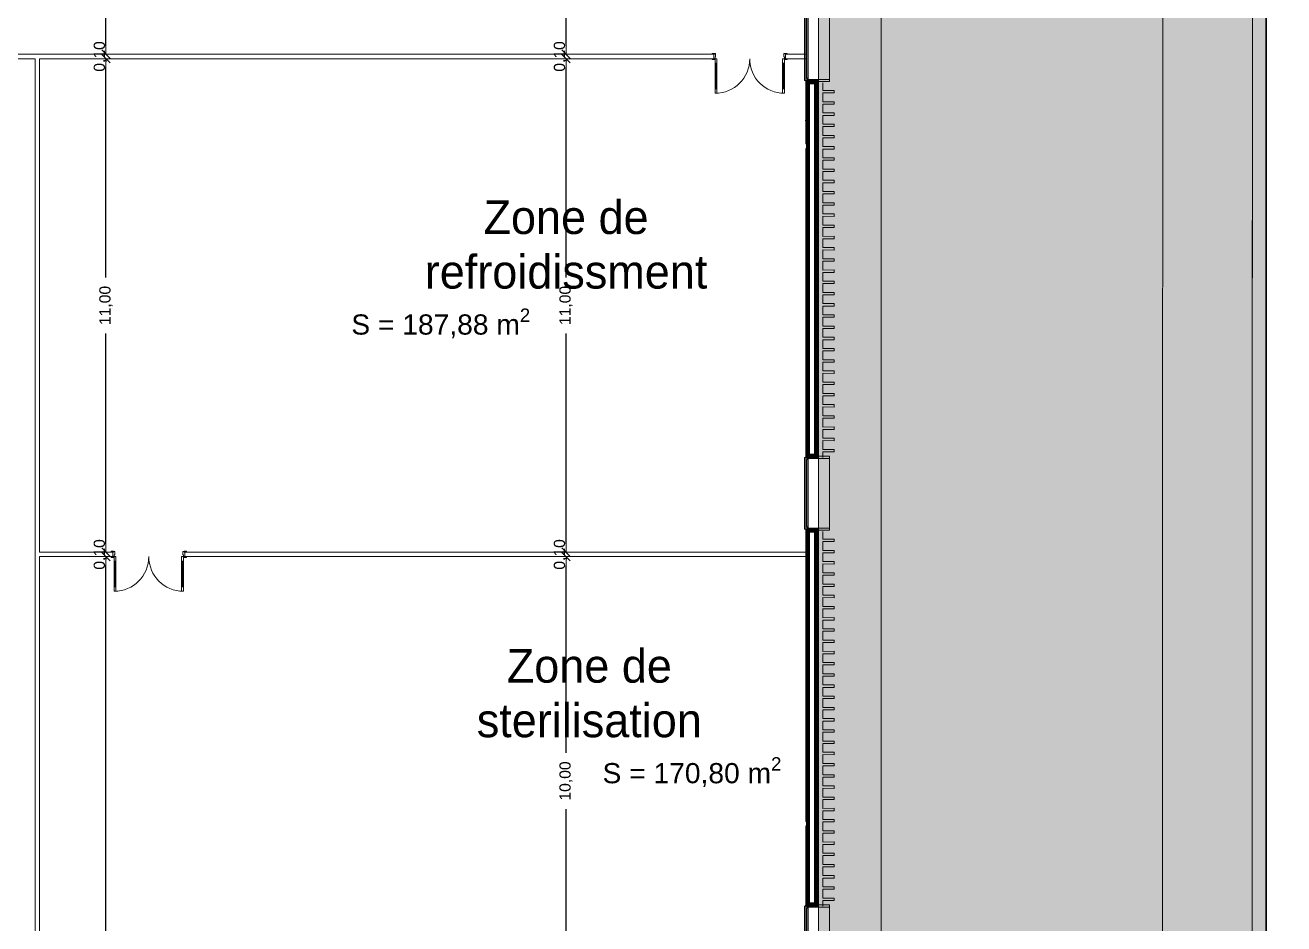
# Model space of a CAD drawing. Header units: millimetres. Extents: x 141848 to 1648660, y -821378 to -151356.
# Drawn here: x 226544 to 254600, y -204890 to -184858 of the extents above; entities that cross this region are included whole.
import ezdxf

# ---------------------------------------------------------------- set-up
doc = ezdxf.new("R2010")
doc.units = ezdxf.units.MM
doc.header["$MEASUREMENT"] = 0
doc.linetypes.add('Traits', pattern=[282.222223, 141.111112, -141.111112])
doc.linetypes.add('Wipeout_Contour', pattern=[1000, 0, -1000])
for name, color, linetype in [('Cotations - 1_100', 7, 'Continuous'), ('Divers - Dessin général', 7, 'Continuous'), ('Fenêtres ARCHICAD', 7, 'Continuous'), ('Hachure', 7, 'Continuous'), ('Intérieur - Agencement', 7, 'Continuous'), ('Nouveau_0', 7, 'Continuous'), ('Portes ARCHICAD', 7, 'Continuous'), ('Sols_ Dalles', 7, 'Continuous'), ('Structure - Murs extérieurs', 7, 'Continuous'), ('TopoAlt', 7, 'Continuous')]:
    doc.layers.add(name, color=color, linetype=linetype)
doc.styles.add('STYLE_GENERE_1', font='')
doc.styles.add('STYLE_GENERE_2', font='')
doc.styles.get('STYLE_GENERE_1').set_extended_font_data('Agency FB')
doc.styles.get('STYLE_GENERE_2').set_extended_font_data('Arial')
doc.dimstyles.new('STYLE_GENERE__1', dxfattribs={"dimtxt": 250, "dimasz": 190, "dimexe": 1.25, "dimexo": 0.625, "dimgap": 0, "dimtad": 1, "dimlfac": 0.001, "dimtxsty": 'STYLE_GENERE_2', "dimblk": 'ARROWHEAD_6', "dimblk1": 'ARROWHEAD_6', "dimblk2": 'ARROWHEAD_6', "dimcen": 2.5, "dimse1": 1, "dimse2": 1, "dimclrd": 7, "dimclre": 7, "dimclrt": 7, "dimazin": 3, "dimtfac": 1, "dimtmove": 0, "dimatfit": 3})
doc.dimstyles.new('STYLE_GENERE__4', dxfattribs={"dimtxt": 250, "dimasz": 190, "dimexe": 1.25, "dimexo": 0.625, "dimgap": 0, "dimtad": 1, "dimlfac": 0.001, "dimtxsty": 'STYLE_GENERE_2', "dimblk": 'ARROWHEAD_6', "dimblk1": 'ARROWHEAD_6', "dimblk2": 'ARROWHEAD_6', "dimcen": 2.5, "dimse1": 1, "dimse2": 1, "dimclrd": 7, "dimclre": 7, "dimclrt": 7, "dimazin": 3, "dimtfac": 1, "dimtmove": 0, "dimatfit": 3})
pattern_1 = [(45, (0, 175), (-55.684659, 55.684659), [0, -52.5, 0, -78.75]), (110, (175, 175), (74.000794, 26.934086), [0, -38.5, 0, -66.5])]
pattern_2 = [(45, (0, 0), (-7.0710678, 7.0710678), [])]

# ---------------------------------------------------------------- blocks, each defined once
blk = doc.blocks.new('Dalle_15_1', base_point=(153176, -163719))
at = {"linetype": 'Continuous', "lineweight": 0, "true_color": 0x90b349}
blk.add_hatch(color=55, dxfattribs=at).paths.add_polyline_path([(153176, -163719), (153156, -271725), (155117, -271706), (155135, -165720), (251905, -165737), (251887, -265587), (253887, -265588), (253906, -163738)])
at = {"color": 7, "linetype": 'Continuous', "lineweight": 5, "flags": 128}
blk.add_lwpolyline([(153176, -163719), (153156, -271725), (155117, -271706), (155135, -165720), (251905, -165737), (251887, -265587), (253887, -265588), (253906, -163738)], close=True, dxfattribs=at)
blk = doc.blocks.new('Fenêtre 25')
at = {"layer": 'Fenêtres ARCHICAD', "color": 7, "linetype": 'Continuous', "lineweight": 5}
for p, q in [((-800, 0), (-800, 33)), ((-800, 33), (800, 33)), ((800, 33), (800, 0)), ((-825, -530), (-825, -280)), ((-825, -280), (-775, -280)), ((-825, -280), (-800, -280)), ((-825, -280), (-800, -280)), ((-800, -30), (800, -30)), ((-800, -280), (-800, -50)), ((-800, -50), (-775, -50)), ((-800, -195), (-800, -265)), ((-800, -195), (-800, -265)), ((-800, -195), (-800, -265)), ((-800, -195), (-800, -265)), ((-800, -265), (-800, -280)), ((-800, -265), (-800, -280)), ((-775, -280), (-800, -280)), ((-775, -50), (-775, -280)), ((-775, -280), (-775, -530)), ((775, -280), (775, -50)), ((775, -50), (800, -50)), ((800, -280), (775, -280)), ((775, -280), (825, -280)), ((775, -530), (775, -280)), ((800, -50), (800, -280)), ((800, -195), (800, -265)), ((800, -195), (800, -265)), ((800, -195), (800, -265)), ((800, -195), (800, -265)), ((800, -265), (800, -280)), ((800, -265), (800, -280)), ((800, -280), (825, -280)), ((800, -280), (825, -280)), ((825, -280), (825, -530)), ((-775, -530), (-825, -530)), ((-775, -530), (775, -530)), ((825, -530), (775, -530))]:
    blk.add_line(p, q, dxfattribs=at)
at = {"layer": 'Fenêtres ARCHICAD', "color": 7, "linetype": 'Traits', "lineweight": 5}
blk.add_line((-800, 0), (800, 0), dxfattribs=at)
at = {"color": 254, "linetype": 'Wipeout_Contour', "lineweight": 0, "ltscale": 3003.33026}
blk.add_wipeout([(-750, 0), (-750, -50), (750, -50), (750, 0)], dxfattribs=at).dxf.layer = 'Fenêtres ARCHICAD'
at = {"layer": 'Fenêtres ARCHICAD', "color": 7, "linetype": 'Continuous', "lineweight": 5}
for p, q in [((-800, 0), (-750, 0)), ((-800, 0), (-800, -15)), ((-800, 0), (-800, -15)), ((-750, 0), (-750, -50)), ((-750, 0), (750, 0)), ((750, -50), (750, 0)), ((750, 0), (800, 0)), ((800, 0), (800, -15)), ((800, 0), (800, -15)), ((-800, -15), (-800, -50)), ((-800, -15), (-800, -50)), ((-750, -50), (-800, -50)), ((-800, -50), (-800, -85)), ((-800, -50), (-800, -85)), ((-800, -85), (-800, -195)), ((-800, -85), (-800, -195)), ((-800, -85), (-800, -195)), ((-800, -85), (-800, -195)), ((-750, -25), (750, -25)), ((750, -50), (-750, -50)), ((800, -50), (750, -50)), ((800, -15), (800, -50)), ((800, -15), (800, -50)), ((800, -50), (800, -85)), ((800, -50), (800, -85)), ((800, -85), (800, -195)), ((800, -85), (800, -195)), ((800, -85), (800, -195)), ((800, -85), (800, -195))]:
    blk.add_line(p, q, dxfattribs=at)
blk = doc.blocks.new('Mur_2_1', base_point=(244226, -173396))
at = {"color": 254, "linetype": 'Wipeout_Contour', "lineweight": 0, "ltscale": 1238482.456540068}
blk.add_wipeout([(244211, -186093), (244211, -194493), (244226, -194493), (244226, -186093)], dxfattribs=at)
at = {"color": 254, "linetype": 'Wipeout_Contour', "lineweight": 0, "ltscale": 1263457.769276507}
blk.add_wipeout([(244211, -196093), (244211, -204493), (244226, -204493), (244226, -196093)], dxfattribs=at)
at = {"linetype": 'Continuous', "lineweight": 5, "true_color": 0x5f5f5f}
h = blk.add_hatch(dxfattribs=at)
h.set_pattern_fill('Enduit_0001', color=251, style=0, pattern_type=2)
h.set_pattern_definition(pattern_1)
h.paths.add_polyline_path([(244211, -186093), (244211, -194493), (244226, -194493), (244226, -186093)])
h = blk.add_hatch(dxfattribs=at)
h.set_pattern_fill('Enduit_0001', color=251, style=0, pattern_type=2)
h.set_pattern_definition(pattern_1)
h.paths.add_polyline_path([(244211, -196093), (244211, -204493), (244226, -204493), (244226, -196093)])
at = {"color": 254, "linetype": 'Wipeout_Contour', "lineweight": 0, "ltscale": 1238347.192243157}
blk.add_wipeout([(244141, -186163), (244141, -194423), (244211, -194493), (244211, -186093)], dxfattribs=at)
at = {"color": 254, "linetype": 'Wipeout_Contour', "lineweight": 0, "ltscale": 1263325.224056283}
blk.add_wipeout([(244141, -196163), (244141, -204423), (244211, -204493), (244211, -196093)], dxfattribs=at)
at = {"linetype": 'Continuous', "lineweight": 5, "true_color": 0x5f5f5f}
h = blk.add_hatch(dxfattribs=at)
h.set_pattern_fill('Briques_terre_cuite__int_97', color=251, style=0, pattern_type=2)
h.set_pattern_definition(pattern_2)
h.paths.add_polyline_path([(244141, -186163), (244141, -194423), (244211, -194493), (244211, -186093)])
h = blk.add_hatch(dxfattribs=at)
h.set_pattern_fill('Briques_terre_cuite__int_97', color=251, style=0, pattern_type=2)
h.set_pattern_definition(pattern_2)
h.paths.add_polyline_path([(244141, -196163), (244141, -204423), (244211, -204493), (244211, -196093)])
at = {"color": 254, "linetype": 'Wipeout_Contour', "lineweight": 0, "ltscale": 1238062.087334193}
blk.add_wipeout([(244141, -186163), (244031, -186163), (244031, -194423), (244141, -194423)], dxfattribs=at)
at = {"color": 254, "linetype": 'Wipeout_Contour', "lineweight": 0, "ltscale": 1263045.802240406}
blk.add_wipeout([(244141, -196163), (244031, -196163), (244031, -204423), (244141, -204423)], dxfattribs=at)
at = {"color": 254, "linetype": 'Wipeout_Contour', "lineweight": 0, "ltscale": 1239486.484636291}
blk.add_wipeout([(243946, -187606), (243946, -194493), (243961, -194493), (243961, -187606)], dxfattribs=at)
at = {"color": 254, "linetype": 'Wipeout_Contour', "lineweight": 0, "ltscale": 1271008.258563661}
blk.add_wipeout([(243946, -202706), (243946, -204493), (243961, -204493), (243961, -202706)], dxfattribs=at)
at = {"linetype": 'Continuous', "lineweight": 5, "true_color": 0x5f5f5f}
h = blk.add_hatch(dxfattribs=at)
h.set_pattern_fill('Enduit_0001', color=251, style=0, pattern_type=2)
h.set_pattern_definition(pattern_1)
h.paths.add_polyline_path([(243946, -187606), (243946, -194493), (243961, -194493), (243961, -187606)])
h = blk.add_hatch(dxfattribs=at)
h.set_pattern_fill('Enduit_0001', color=251, style=0, pattern_type=2)
h.set_pattern_definition(pattern_1)
h.paths.add_polyline_path([(243946, -202706), (243946, -204493), (243961, -204493), (243961, -202706)])
at = {"color": 254, "linetype": 'Wipeout_Contour', "lineweight": 0, "ltscale": 1229032.335938694}
blk.add_wipeout([(243946, -187506), (243961, -187506), (243961, -186093), (243946, -186093)], dxfattribs=at)
at = {"color": 254, "linetype": 'Wipeout_Contour', "lineweight": 0, "ltscale": 1260220.518683456}
blk.add_wipeout([(243946, -202606), (243961, -202606), (243961, -196093), (243946, -196093)], dxfattribs=at)
at = {"linetype": 'Continuous', "lineweight": 5, "true_color": 0x5f5f5f}
h = blk.add_hatch(dxfattribs=at)
h.set_pattern_fill('Enduit_0001', color=251, style=0, pattern_type=2)
h.set_pattern_definition(pattern_1)
h.paths.add_polyline_path([(243946, -187506), (243961, -187506), (243961, -186093), (243946, -186093)])
h = blk.add_hatch(dxfattribs=at)
h.set_pattern_fill('Enduit_0001', color=251, style=0, pattern_type=2)
h.set_pattern_definition(pattern_1)
h.paths.add_polyline_path([(243946, -202606), (243961, -202606), (243961, -196093), (243946, -196093)])
at = {"color": 254, "linetype": 'Wipeout_Contour', "lineweight": 0, "ltscale": 1237780.528865928}
blk.add_wipeout([(243961, -186093), (243961, -194493), (244031, -194493), (244031, -186093)], dxfattribs=at)
at = {"color": 254, "linetype": 'Wipeout_Contour', "lineweight": 0, "ltscale": 1262769.723634633}
blk.add_wipeout([(243961, -204493), (244031, -204493), (244031, -196093), (243961, -196093)], dxfattribs=at)
at = {"linetype": 'Continuous', "lineweight": 5, "true_color": 0x5f5f5f}
h = blk.add_hatch(dxfattribs=at)
h.set_pattern_fill('Briques_terre_cuite__int_97', color=251, style=0, pattern_type=2)
h.set_pattern_definition(pattern_2)
h.paths.add_polyline_path([(243961, -186093), (243961, -194493), (244031, -194493), (244031, -186093)])
h = blk.add_hatch(dxfattribs=at)
h.set_pattern_fill('Briques_terre_cuite__int_97', color=251, style=0, pattern_type=2)
h.set_pattern_definition(pattern_2)
h.paths.add_polyline_path([(243961, -204493), (244031, -204493), (244031, -196093), (243961, -196093)])
at = {"color": 7, "linetype": 'Continuous', "lineweight": 5}
for p, q in [((243961, -187506), (243946, -187506)), ((243946, -187606), (243961, -187606)), ((243961, -187606), (243961, -187506)), ((243961, -202606), (243946, -202606)), ((243946, -202706), (243961, -202706)), ((243961, -202706), (243961, -202606))]:
    blk.add_line(p, q, dxfattribs=at)
at = {"color": 254, "linetype": 'Wipeout_Contour', "lineweight": 0, "ltscale": 1227876.541884673}
blk.add_wipeout([(244141, -186163), (244211, -186093), (244031, -186093), (244031, -186163)], dxfattribs=at)
at = {"color": 254, "linetype": 'Wipeout_Contour', "lineweight": 0, "ltscale": 1248360.991923008}
blk.add_wipeout([(244141, -194423), (244031, -194423), (244031, -194493), (244211, -194493)], dxfattribs=at)
at = {"color": 254, "linetype": 'Wipeout_Contour', "lineweight": 0, "ltscale": 1252534.079105675}
blk.add_wipeout([(244141, -196163), (244211, -196093), (244031, -196093), (244031, -196163)], dxfattribs=at)
at = {"color": 254, "linetype": 'Wipeout_Contour', "lineweight": 0, "ltscale": 1273668.553079764}
blk.add_wipeout([(244141, -204423), (244031, -204423), (244031, -204493), (244211, -204493)], dxfattribs=at)
at = {"linetype": 'Continuous', "lineweight": 5, "true_color": 0x5f5f5f}
h = blk.add_hatch(dxfattribs=at)
h.set_pattern_fill('Briques_terre_cuite__int_97', color=251, style=0, pattern_type=2)
h.set_pattern_definition(pattern_2)
h.paths.add_polyline_path([(244141, -186163), (244211, -186093), (244031, -186093), (244031, -186163)])
h = blk.add_hatch(dxfattribs=at)
h.set_pattern_fill('Briques_terre_cuite__int_97', color=251, style=0, pattern_type=2)
h.set_pattern_definition(pattern_2)
h.paths.add_polyline_path([(244141, -194423), (244031, -194423), (244031, -194493), (244211, -194493)])
h = blk.add_hatch(dxfattribs=at)
h.set_pattern_fill('Briques_terre_cuite__int_97', color=251, style=0, pattern_type=2)
h.set_pattern_definition(pattern_2)
h.paths.add_polyline_path([(244141, -196163), (244211, -196093), (244031, -196093), (244031, -196163)])
h = blk.add_hatch(dxfattribs=at)
h.set_pattern_fill('Briques_terre_cuite__int_97', color=251, style=0, pattern_type=2)
h.set_pattern_definition(pattern_2)
h.paths.add_polyline_path([(244141, -204423), (244031, -204423), (244031, -204493), (244211, -204493)])
at = {"color": 7, "linetype": 'Continuous', "lineweight": 5}
for p, q in [((243946, -186093), (243961, -186093)), ((243961, -186093), (243961, -187506)), ((243961, -186093), (243996, -186093)), ((243996, -186093), (244031, -186093)), ((244031, -186093), (244141, -186093)), ((244031, -186093), (244141, -186093)), ((244031, -194423), (244031, -186163)), ((244141, -186163), (244031, -186163)), ((244141, -186093), (244211, -186093)), ((244141, -186093), (244211, -186093)), ((244141, -194423), (244141, -186163)), ((244211, -194493), (244211, -186093)), ((244211, -186093), (244226, -186093)), ((244226, -186118), (244226, -186093)), ((243961, -187606), (243961, -194493)), ((244141, -194423), (244031, -194423)), ((243946, -194493), (243961, -194493)), ((243961, -194493), (243996, -194493)), ((243996, -194493), (244031, -194493)), ((244031, -194493), (244141, -194493)), ((244031, -194493), (244141, -194493)), ((244141, -194493), (244211, -194493)), ((244141, -194493), (244211, -194493)), ((244211, -194493), (244226, -194493)), ((244226, -194493), (244226, -194468)), ((243946, -196093), (243961, -196093)), ((243961, -196093), (243961, -202606)), ((243961, -196093), (243996, -196093)), ((243996, -196093), (244031, -196093)), ((244031, -196093), (244141, -196093)), ((244031, -196093), (244141, -196093)), ((244141, -196093), (244211, -196093)), ((244141, -196093), (244211, -196093)), ((244211, -204493), (244211, -196093)), ((244211, -196093), (244226, -196093)), ((244226, -196118), (244226, -196093)), ((244031, -204423), (244031, -196163)), ((244141, -196163), (244031, -196163)), ((244141, -204423), (244141, -196163)), ((243961, -202706), (243961, -204493)), ((243946, -204493), (243961, -204493)), ((243961, -204493), (243996, -204493)), ((243996, -204493), (244031, -204493)), ((244141, -204423), (244031, -204423)), ((244031, -204493), (244141, -204493)), ((244031, -204493), (244141, -204493)), ((244141, -204493), (244211, -204493)), ((244141, -204493), (244211, -204493)), ((244211, -204493), (244226, -204493)), ((244226, -204493), (244226, -204468))]:
    blk.add_line(p, q, dxfattribs=at)
at = {"color": 7, "linetype": 'Continuous', "lineweight": 5, "flags": 128}
for points in [[(243946, -186093), (243946, -187506)], [(244226, -194493), (244226, -186093)], [(243946, -187606), (243946, -194493)], [(243946, -196093), (243946, -202606)], [(244226, -204493), (244226, -196093)], [(243946, -202706), (243946, -204493)]]:
    blk.add_lwpolyline(points, dxfattribs=at)
at = {"layer": 'Fenêtres ARCHICAD', "color": 7, "linetype": 'Continuous', "lineweight": 5, "zscale": 1000, "rotation": 89.99999999999997}
for p in [(243946, -185293), (243946, -195293), (243946, -205293)]:
    blk.add_blockref('Fenêtre 25', p, dxfattribs=at)
blk = doc.blocks.new('Mur_54_1', base_point=(254206, -163438))
at = {"layer": 'TopoAlt', "color": 211, "linetype": 'Continuous', "lineweight": 5, "true_color": 0xfe55ff, "flags": 128}
for points in [[(253906, -163738), (253886, -270769)], [(254186, -271068), (254206, -163738)]]:
    blk.add_lwpolyline(points, dxfattribs=at)
blk = doc.blocks.new('Porte double 25_7')
at = {"layer": 'Portes ARCHICAD', "color": 7, "linetype": 'Continuous', "lineweight": 5}
for p, q in [((-772, 772), (-772, 672)), ((-732, 772), (-772, 772)), ((-772, 672), (-732, 672)), ((-752, 672), (-752, 100)), ((-732, 672), (-732, 772)), ((732, 672), (732, 772)), ((732, 772), (772, 772)), ((772, 672), (732, 672)), ((752, 672), (752, 100)), ((772, 772), (772, 672)), ((-837, 0), (-837, 19)), ((-837, 19), (-787, 19)), ((-787, 0), (-837, 0)), ((-800, 0), (-837, 0)), ((-800, 0), (-837, 0)), ((-772, 0), (-800, 0)), ((-800, 0), (-800, -115)), ((-800, 0), (-800, -100)), ((-800, 0), (-800, -100)), ((-787, 19), (-787, 0)), ((-732, 100), (-772, 100)), ((-772, 100), (-772, 0)), ((-772, -40), (-772, 0)), ((-772, 0), (-732, 0)), ((-732, 0), (-732, 100)), ((732, 0), (732, 100)), ((732, 100), (772, 100)), ((772, 0), (732, 0)), ((772, 100), (772, 0)), ((800, 0), (772, 0)), ((772, 0), (772, -40)), ((787, 19), (837, 19)), ((787, 0), (787, 19)), ((837, 0), (787, 0)), ((800, -115), (800, 0)), ((800, 0), (800, -100)), ((800, 0), (800, -100)), ((800, 0), (837, 0)), ((800, 0), (837, 0)), ((837, 19), (837, 0)), ((-837, -119), (-837, -100)), ((-837, -100), (-787, -100)), ((-800, -100), (-837, -100)), ((-800, -100), (-837, -100)), ((-787, -119), (-837, -119)), ((-800, -115), (-760, -115)), ((-787, -100), (-787, -119)), ((-760, -40), (-772, -40)), ((-760, -115), (-760, -40)), ((772, -40), (760, -40)), ((760, -40), (760, -115)), ((760, -115), (800, -115)), ((787, -100), (837, -100)), ((787, -119), (787, -100)), ((837, -119), (787, -119)), ((800, -100), (837, -100)), ((800, -100), (837, -100)), ((837, -100), (837, -119))]:
    blk.add_line(p, q, dxfattribs=at)
at = {"layer": 'Portes ARCHICAD', "color": 7, "linetype": 'Continuous', "lineweight": 5, "flags": 128}
for points in [[(-772, 672), (-772, 100), (-752, 100), (-752, 672)], [(-752, 672), (-752, 100), (-732, 100), (-732, 672)], [(752, 672), (752, 100), (732, 100), (732, 672)], [(772, 672), (772, 100), (752, 100), (752, 672)]]:
    blk.add_lwpolyline(points, close=True, dxfattribs=at)
at = {"layer": 'Portes ARCHICAD', "color": 7, "linetype": 'Continuous', "lineweight": 5}
for centre, start, end in [((-772, 0), 0, 90), ((772, 0), 90, 180)]:
    blk.add_arc(centre, 772, start, end, dxfattribs=at)
blk = doc.blocks.new('Mur_143_1', base_point=(226766, -202706))
at = {"layer": 'Structure - Murs extérieurs', "color": 7, "linetype": 'Continuous', "lineweight": 5}
for p, q in [((228500, -202606), (228463, -202606)), ((228500, -202706), (228463, -202706)), ((228500, -202706), (228500, -202606)), ((230100, -202606), (230137, -202606)), ((230100, -202706), (230100, -202606)), ((230100, -202706), (230137, -202706)), ((243961, -202606), (243946, -202606)), ((243946, -202706), (243961, -202706)), ((243961, -202706), (243961, -202606))]:
    blk.add_line(p, q, dxfattribs=at)
at = {"layer": 'Structure - Murs extérieurs', "color": 7, "linetype": 'Continuous', "lineweight": 5, "flags": 128}
for points in [[(228500, -202606), (226866, -202606)], [(226866, -202706), (228500, -202706)], [(243946, -202606), (230100, -202606)], [(230100, -202706), (243946, -202706)]]:
    blk.add_lwpolyline(points, dxfattribs=at)
at = {"layer": 'Portes ARCHICAD', "color": 7, "linetype": 'Continuous', "lineweight": 5, "xscale": -1, "zscale": 1000, "rotation": 180}
blk.add_blockref('Porte double 25_7', (229300, -202706), dxfattribs=at)
blk = doc.blocks.new('Mur_144_1', base_point=(219226, -187606))
at = {"layer": 'Structure - Murs extérieurs', "color": 7, "linetype": 'Continuous', "lineweight": 5}
for p, q in [((219506, -187506), (219491, -187506)), ((219491, -187506), (219491, -187606)), ((219491, -187606), (219506, -187606)), ((241896, -187506), (241859, -187506)), ((241896, -187606), (241859, -187606)), ((241896, -187606), (241896, -187506)), ((243496, -187506), (243533, -187506)), ((243496, -187606), (243496, -187506)), ((243496, -187606), (243533, -187606)), ((243961, -187506), (243946, -187506)), ((243946, -187606), (243961, -187606)), ((243961, -187606), (243961, -187506))]:
    blk.add_line(p, q, dxfattribs=at)
at = {"layer": 'Structure - Murs extérieurs', "color": 7, "linetype": 'Continuous', "lineweight": 5, "flags": 128}
for points in [[(241896, -187506), (219506, -187506)], [(219506, -187606), (226766, -187606)], [(226866, -187606), (241896, -187606)], [(243946, -187506), (243496, -187506)], [(243496, -187606), (243946, -187606)]]:
    blk.add_lwpolyline(points, dxfattribs=at)
at = {"layer": 'Portes ARCHICAD', "color": 7, "linetype": 'Continuous', "lineweight": 5, "xscale": -1, "zscale": 1000, "rotation": 180}
blk.add_blockref('Porte double 25_7', (242696, -187606), dxfattribs=at)
blk = doc.blocks.new('Tôle profilée 25')
at = {"color": 7, "linetype": 'Continuous', "lineweight": 5}
for p, q in [((-250, 8177.5), (-250, 8150)), ((0, 8176.5), (-250, 8177.5)), ((-250, 8150), (-250, 8122.5)), ((0, 8347.3), (0, 8176.5)), ((-250, 8122.5), (0, 8123.5)), ((-250, 7927.5), (-250, 7900)), ((0, 7926.5), (-250, 7927.5)), ((-250, 7900), (-250, 7872.5)), ((-250, 7872.5), (0, 7873.5)), ((0, 8123.5), (0, 7926.5)), ((0, 7873.5), (0, 7676.5)), ((-250, 7677.5), (-250, 7650)), ((0, 7676.5), (-250, 7677.5)), ((-250, 7650), (-250, 7622.5)), ((-250, 7622.5), (0, 7623.5)), ((0, 7623.5), (0, 7426.5)), ((-250, 7427.5), (-250, 7400)), ((0, 7426.5), (-250, 7427.5)), ((-250, 7400), (-250, 7372.5)), ((-250, 7372.5), (0, 7373.5)), ((0, 7373.5), (0, 7176.5)), ((-250, 7177.5), (-250, 7150)), ((0, 7176.5), (-250, 7177.5)), ((-250, 7150), (-250, 7122.5)), ((-250, 7122.5), (0, 7123.5)), ((0, 7123.5), (0, 6926.5)), ((-250, 6927.5), (-250, 6900)), ((0, 6926.5), (-250, 6927.5)), ((-250, 6900), (-250, 6872.5)), ((-250, 6872.5), (0, 6873.5)), ((0, 6873.5), (0, 6676.5)), ((-250, 6677.5), (-250, 6650)), ((0, 6676.5), (-250, 6677.5)), ((-250, 6650), (-250, 6622.5)), ((-250, 6622.5), (0, 6623.5)), ((0, 6623.5), (0, 6426.5)), ((-250, 6427.5), (-250, 6400)), ((0, 6426.5), (-250, 6427.5)), ((-250, 6400), (-250, 6372.5)), ((-250, 6372.5), (0, 6373.5)), ((-250, 6177.5), (-250, 6150)), ((0, 6176.5), (-250, 6177.5)), ((0, 6373.5), (0, 6176.5)), ((-250, 6150), (-250, 6122.5)), ((-250, 6122.5), (0, 6123.5)), ((-250, 5927.5), (-250, 5900)), ((0, 5926.5), (-250, 5927.5)), ((-250, 5900), (-250, 5872.5)), ((0, 6123.5), (0, 5926.5)), ((-250, 5872.5), (0, 5873.5)), ((-250, 5677.5), (-250, 5650)), ((0, 5676.5), (-250, 5677.5)), ((-250, 5650), (-250, 5622.5)), ((-250, 5622.5), (0, 5623.5)), ((0, 5873.5), (0, 5676.5)), ((0, 5623.5), (0, 5426.5)), ((-250, 5427.5), (-250, 5400)), ((0, 5426.5), (-250, 5427.5)), ((-250, 5400), (-250, 5372.5)), ((-250, 5372.5), (0, 5373.5)), ((0, 5373.5), (0, 5176.5)), ((-250, 5177.5), (-250, 5150)), ((0, 5176.5), (-250, 5177.5)), ((-250, 5150), (-250, 5122.5)), ((-250, 5122.5), (0, 5123.5)), ((0, 5123.5), (0, 4926.5)), ((-250, 4927.5), (-250, 4900)), ((0, 4926.5), (-250, 4927.5)), ((-250, 4900), (-250, 4872.5)), ((-250, 4872.5), (0, 4873.5)), ((0, 4873.5), (0, 4676.5)), ((-250, 4677.5), (-250, 4650)), ((0, 4676.5), (-250, 4677.5)), ((-250, 4650), (-250, 4622.5)), ((-250, 4622.5), (0, 4623.5)), ((0, 4623.5), (0, 4426.5)), ((-250, 4427.5), (-250, 4400)), ((0, 4426.5), (-250, 4427.5)), ((-250, 4400), (-250, 4372.5)), ((-250, 4372.5), (0, 4373.5)), ((0, 4373.5), (0, 4176.5)), ((-250, 4177.5), (-250, 4150)), ((0, 4176.5), (-250, 4177.5)), ((-250, 4150), (-250, 4122.5)), ((-250, 4122.5), (0, 4123.5)), ((0, 4123.5), (0, 3926.5)), ((-250, 3927.5), (-250, 3900)), ((0, 3926.5), (-250, 3927.5)), ((-250, 3900), (-250, 3872.5)), ((-250, 3872.5), (0, 3873.5)), ((-250, 3677.5), (-250, 3650)), ((0, 3676.5), (-250, 3677.5)), ((-250, 3650), (-250, 3622.5)), ((0, 3873.5), (0, 3676.5)), ((-250, 3622.5), (0, 3623.5)), ((-250, 3427.5), (-250, 3400)), ((0, 3426.5), (-250, 3427.5)), ((-250, 3400), (-250, 3372.5)), ((-250, 3372.5), (0, 3373.5)), ((0, 3623.5), (0, 3426.5)), ((0, 3373.5), (0, 3176.5)), ((-250, 3177.5), (-250, 3150)), ((0, 3176.5), (-250, 3177.5)), ((-250, 3150), (-250, 3122.5)), ((-250, 3122.5), (0, 3123.5)), ((0, 3123.5), (0, 2926.5)), ((-250, 2927.5), (-250, 2900)), ((0, 2926.5), (-250, 2927.5)), ((-250, 2900), (-250, 2872.5)), ((-250, 2872.5), (0, 2873.5)), ((0, 2873.5), (0, 2676.5)), ((-250, 2677.5), (-250, 2650)), ((0, 2676.5), (-250, 2677.5)), ((-250, 2650), (-250, 2622.5)), ((-250, 2622.5), (0, 2623.5)), ((0, 2623.5), (0, 2426.5)), ((-250, 2427.5), (-250, 2400)), ((0, 2426.5), (-250, 2427.5)), ((-250, 2400), (-250, 2372.5)), ((-250, 2372.5), (0, 2373.5)), ((0, 2373.5), (0, 2176.5)), ((-250, 2177.5), (-250, 2150)), ((0, 2176.5), (-250, 2177.5)), ((-250, 2150), (-250, 2122.5)), ((-250, 2122.5), (0, 2123.5)), ((0, 2123.5), (0, 1926.5)), ((-250, 1927.5), (-250, 1900)), ((0, 1926.5), (-250, 1927.5)), ((-250, 1900), (-250, 1872.5)), ((-250, 1872.5), (0, 1873.5)), ((0, 1873.5), (0, 1676.5)), ((-250, 1677.5), (-250, 1650)), ((0, 1676.5), (-250, 1677.5)), ((-250, 1650), (-250, 1622.5)), ((-250, 1622.5), (0, 1623.5)), ((-250, 1427.5), (-250, 1400)), ((0, 1426.5), (-250, 1427.5)), ((0, 1623.5), (0, 1426.5)), ((-250, 1400), (-250, 1372.5)), ((-250, 1372.5), (0, 1373.5)), ((-250, 1177.5), (-250, 1150)), ((0, 1176.5), (-250, 1177.5)), ((-250, 1150), (-250, 1122.5)), ((-250, 1122.5), (0, 1123.5)), ((0, 1373.5), (0, 1176.5)), ((0, 1123.5), (0, 926.5)), ((-250, 927.5), (-250, 900)), ((0, 926.5), (-250, 927.5)), ((-250, 900), (-250, 872.5)), ((-250, 872.5), (0, 873.5)), ((0, 873.5), (0, 676.5)), ((-250, 677.5), (-250, 650)), ((0, 676.5), (-250, 677.5)), ((-250, 650), (-250, 622.5)), ((-250, 622.5), (0, 623.5)), ((0, 623.5), (0, 426.5)), ((-250, 427.5), (-250, 400)), ((0, 426.5), (-250, 427.5)), ((-250, 400), (-250, 372.5)), ((-250, 372.5), (0, 373.5)), ((0, 373.5), (0, 176.5)), ((-250, 177.5), (-250, 150)), ((0, 176.5), (-250, 177.5)), ((-250, 150), (-250, 122.5)), ((-250, 122.5), (0, 123.5)), ((0, 123.5), (0, 0))]:
    blk.add_line(p, q, dxfattribs=at)
blk = doc.blocks.new('ARROWHEAD_6')
at = {"color": 0, "linetype": 'Continuous', "lineweight": 0}
for p, q in [((0, 0), (-1, 0)), ((-0.5, -0.5), (0.5, 0.5))]:
    blk.add_line(p, q, dxfattribs=at)
blk = doc.blocks.new('*D1152')
at = {"color": 7}
for p, q in [((219696, -177072), (231101, -177072)), ((232351, -177072), (243756, -177072))]:
    blk.add_line(p, q, dxfattribs=at)
at = {"layer": 'Defpoints'}
for p in [(219506, -177072), (219506, -207204), (243946, -207202)]:
    blk.add_point(p, dxfattribs=at)
at = {"layer": 'Cotations - 1_100', "color": 7, "xscale": 190, "yscale": 190, "rotation": 180}
blk.add_blockref('ARROWHEAD_6', (219506, -177072), dxfattribs=at)
at = {"layer": 'Cotations - 1_100', "color": 7, "xscale": 190, "yscale": 190}
blk.add_blockref('ARROWHEAD_6', (243946, -177072), dxfattribs=at)
at = {"layer": 'Cotations - 1_100', "color": 7, "insert": (231726, -176947), "char_height": 250, "attachment_point": 5, "style": 'STYLE_GENERE_2'}
blk.add_mtext('\\A1;{\\pql;\\fArial|b0|i0|c0|p38;24,44}', dxfattribs=at)
blk = doc.blocks.new('*D1160')
at = {"color": 7}
for p, q in [((238601, -201081), (238601, -196896)), ((238601, -206516), (238601, -202331))]:
    blk.add_line(p, q, dxfattribs=at)
at = {"layer": 'Defpoints'}
for p in [(235406, -196706), (238601, -206706), (238904, -206706)]:
    blk.add_point(p, dxfattribs=at)
at = {"layer": 'Cotations - 1_100', "color": 7, "xscale": 190, "yscale": 190}
for p, rotation in [((238601, -196706), 90), ((238601, -206706), 270)]:
    blk.add_blockref('ARROWHEAD_6', p, dxfattribs=dict(at, rotation=rotation))
at = {"layer": 'Cotations - 1_100', "color": 7, "insert": (238601, -201706), "char_height": 250, "attachment_point": 5, "rotation": 90, "style": 'STYLE_GENERE_2'}
blk.add_mtext('\\A1;{\\pql;\\fArial|b0|i0|c0|p38;10,00}', dxfattribs=at)
blk = doc.blocks.new('*D1161')
at = {"layer": 'Defpoints'}
for p in [(235406, -196606), (235406, -196706), (238601, -196706)]:
    blk.add_point(p, dxfattribs=at)
at = {"layer": 'Cotations - 1_100', "color": 7, "xscale": 190, "yscale": 190}
for p, rotation in [((238601, -196606), 270), ((238601, -196706), 90)]:
    blk.add_blockref('ARROWHEAD_6', p, dxfattribs=dict(at, rotation=rotation))
at = {"layer": 'Cotations - 1_100', "color": 7, "insert": (238476, -196656), "char_height": 250, "attachment_point": 5, "rotation": 90, "style": 'STYLE_GENERE_2'}
blk.add_mtext('\\A1;{\\pql;\\fArial|b0|i0|c0|p38;0,10}', dxfattribs=at)
blk = doc.blocks.new('*D1162')
at = {"color": 7}
for p, q in [((238601, -190481), (238601, -185796)), ((238601, -196416), (238601, -191731))]:
    blk.add_line(p, q, dxfattribs=at)
at = {"layer": 'Defpoints'}
for p in [(231726, -185606), (235406, -196606), (238601, -196606)]:
    blk.add_point(p, dxfattribs=at)
at = {"layer": 'Cotations - 1_100', "color": 7, "xscale": 190, "yscale": 190}
for p, rotation in [((238601, -185606), 90), ((238601, -196606), 270)]:
    blk.add_blockref('ARROWHEAD_6', p, dxfattribs=dict(at, rotation=rotation))
at = {"layer": 'Cotations - 1_100', "color": 7, "insert": (238601, -191106), "char_height": 250, "attachment_point": 5, "rotation": 90, "style": 'STYLE_GENERE_2'}
blk.add_mtext('\\A1;{\\pql;\\fArial|b0|i0|c0|p38;11,00}', dxfattribs=at)
blk = doc.blocks.new('*D1163')
at = {"layer": 'Defpoints'}
for p in [(231726, -185506), (231726, -185606), (238601, -185606)]:
    blk.add_point(p, dxfattribs=at)
at = {"layer": 'Cotations - 1_100', "color": 7, "xscale": 190, "yscale": 190}
for p, rotation in [((238601, -185506), 270), ((238601, -185606), 90)]:
    blk.add_blockref('ARROWHEAD_6', p, dxfattribs=dict(at, rotation=rotation))
at = {"layer": 'Cotations - 1_100', "color": 7, "insert": (238476, -185556), "char_height": 250, "attachment_point": 5, "rotation": 90, "style": 'STYLE_GENERE_2'}
blk.add_mtext('\\A1;{\\pql;\\fArial|b0|i0|c0|p38;0,10}', dxfattribs=at)
blk = doc.blocks.new('*D1175')
at = {"color": 7}
for p, q in [((228345, -215281), (228345, -196896)), ((228345, -234916), (228345, -216531))]:
    blk.add_line(p, q, dxfattribs=at)
at = {"layer": 'Defpoints'}
for p in [(235406, -196706), (228345, -235106), (231726, -235106)]:
    blk.add_point(p, dxfattribs=at)
at = {"layer": 'Cotations - 1_100', "color": 7, "xscale": 190, "yscale": 190}
for p, rotation in [((228345, -196706), 90), ((228345, -235106), 270)]:
    blk.add_blockref('ARROWHEAD_6', p, dxfattribs=dict(at, rotation=rotation))
at = {"layer": 'Cotations - 1_100', "color": 7, "insert": (228345, -215906), "char_height": 250, "attachment_point": 5, "rotation": 90, "style": 'STYLE_GENERE_2'}
blk.add_mtext('\\A1;{\\pql;\\fArial|b0|i0|c0|p38;38,40}', dxfattribs=at)
blk = doc.blocks.new('*D1176')
at = {"layer": 'Defpoints'}
for p in [(235406, -196606), (228345, -196706), (235406, -196706)]:
    blk.add_point(p, dxfattribs=at)
at = {"layer": 'Cotations - 1_100', "color": 7, "xscale": 190, "yscale": 190}
for p, rotation in [((228345, -196606), 270), ((228345, -196706), 90)]:
    blk.add_blockref('ARROWHEAD_6', p, dxfattribs=dict(at, rotation=rotation))
at = {"layer": 'Cotations - 1_100', "color": 7, "insert": (228220, -196656), "char_height": 250, "attachment_point": 5, "rotation": 90, "style": 'STYLE_GENERE_2'}
blk.add_mtext('\\A1;{\\pql;\\fArial|b0|i0|c0|p38;0,10}', dxfattribs=at)
blk = doc.blocks.new('*D1177')
at = {"color": 7}
for p, q in [((228345, -190481), (228345, -185796)), ((228345, -196416), (228345, -191731))]:
    blk.add_line(p, q, dxfattribs=at)
at = {"layer": 'Defpoints'}
for p in [(231726, -185606), (228345, -196606), (235406, -196606)]:
    blk.add_point(p, dxfattribs=at)
at = {"layer": 'Cotations - 1_100', "color": 7, "xscale": 190, "yscale": 190}
for p, rotation in [((228345, -185606), 90), ((228345, -196606), 270)]:
    blk.add_blockref('ARROWHEAD_6', p, dxfattribs=dict(at, rotation=rotation))
at = {"layer": 'Cotations - 1_100', "color": 7, "insert": (228345, -191106), "char_height": 250, "attachment_point": 5, "rotation": 90, "style": 'STYLE_GENERE_2'}
blk.add_mtext('\\A1;{\\pql;\\fArial|b0|i0|c0|p38;11,00}', dxfattribs=at)
blk = doc.blocks.new('*D1178')
at = {"layer": 'Defpoints'}
for p in [(228345, -185606), (231726, -185506), (231726, -185606)]:
    blk.add_point(p, dxfattribs=at)
at = {"layer": 'Cotations - 1_100', "color": 7, "xscale": 190, "yscale": 190}
for p, rotation in [((228345, -185506), 270), ((228345, -185606), 90)]:
    blk.add_blockref('ARROWHEAD_6', p, dxfattribs=dict(at, rotation=rotation))
at = {"layer": 'Cotations - 1_100', "color": 7, "insert": (228220, -185556), "char_height": 250, "attachment_point": 5, "rotation": 90, "style": 'STYLE_GENERE_2'}
blk.add_mtext('\\A1;{\\pql;\\fArial|b0|i0|c0|p38;0,10}', dxfattribs=at)
blk = doc.blocks.new('*D1182')
at = {"layer": 'Defpoints'}
for p in [(243946, -177072), (243946, -207202), (244226, -207202)]:
    blk.add_point(p, dxfattribs=at)
at = {"layer": 'Cotations - 1_100', "color": 7, "xscale": 190, "yscale": 190}
blk.add_blockref('ARROWHEAD_6', (243946, -177072), dxfattribs=at)
at = {"layer": 'Cotations - 1_100', "color": 7, "xscale": 190, "yscale": 190, "rotation": 180}
blk.add_blockref('ARROWHEAD_6', (244226, -177072), dxfattribs=at)
at = {"layer": 'Cotations - 1_100', "color": 7, "insert": (244086, -176947), "char_height": 250, "attachment_point": 5, "style": 'STYLE_GENERE_2'}
blk.add_mtext('\\A1;{\\pql;\\fArial|b0|i0|c0|p38;0,28}', dxfattribs=at)
blk = doc.blocks.new('*D1184')
at = {"color": 7}
for p, q in [((238601, -178966), (238601, -173866)), ((238601, -185316), (238601, -180216))]:
    blk.add_line(p, q, dxfattribs=at)
at = {"layer": 'Defpoints'}
for p in [(243946, -173676), (231726, -185506), (238601, -185506)]:
    blk.add_point(p, dxfattribs=at)
at = {"layer": 'Cotations - 1_100', "color": 7, "xscale": 190, "yscale": 190}
for p, rotation in [((238601, -173676), 90), ((238601, -185506), 270)]:
    blk.add_blockref('ARROWHEAD_6', p, dxfattribs=dict(at, rotation=rotation))
at = {"layer": 'Cotations - 1_100', "color": 7, "insert": (238601, -179591), "char_height": 250, "attachment_point": 5, "rotation": 90, "style": 'STYLE_GENERE_2'}
blk.add_mtext('\\A1;{\\pql;\\fArial|b0|i0|c0|p38;11,83}', dxfattribs=at)
blk = doc.blocks.new('*D1189')
at = {"color": 7}
for p, q in [((228345, -178826), (228345, -173586)), ((228345, -185316), (228345, -180076))]:
    blk.add_line(p, q, dxfattribs=at)
at = {"layer": 'Defpoints'}
for p in [(244226, -173396), (228345, -185506), (231726, -185506)]:
    blk.add_point(p, dxfattribs=at)
at = {"layer": 'Cotations - 1_100', "color": 7, "xscale": 190, "yscale": 190}
for p, rotation in [((228345, -173396), 90), ((228345, -185506), 270)]:
    blk.add_blockref('ARROWHEAD_6', p, dxfattribs=dict(at, rotation=rotation))
at = {"layer": 'Cotations - 1_100', "color": 7, "insert": (228345, -179451), "char_height": 250, "attachment_point": 5, "rotation": 90, "style": 'STYLE_GENERE_2'}
blk.add_mtext('\\A1;{\\pql;\\fArial|b0|i0|c0|p38;12,11}', dxfattribs=at)

msp = doc.modelspace()

# ---------------------------------------------------------------- hatches: boundary and pattern name
at = {"linetype": 'Continuous', "lineweight": 0, "true_color": 0x6f6f6f}
h = msp.add_hatch(color=8, dxfattribs=at)
h.paths.add_polyline_path([(141848.442, -295062.571), (269220.821, -293826.868), (269220.821, -270902.734), (268763.049, -270902.734), (254213.6, -271040.575), (254213.6, -163437.635), (153156.2, -163437.635), (153156.2, -271040.575), (153182.962, -271040.57), (153183.146, -272000.514, -0.409427364), (149183.681, -275935.042), (141848.442, -275935.042)])
h.paths.add_polyline_path([(158435.584, -260639.953), (155145.584, -260639.953), (155145.584, -248364.953), (155145.584, -243089.974), (155145.584, -242189.974), (158435.584, -242189.974)], flags=0)
h.paths.add_polyline_path([(161503.433, -171995.57), (161503.433, -193810.571), (161503.433, -230015.57), (161503.433, -260810.571), (196775.042, -260810.571), (196775.042, -222495.57), (186955.542, -222495.57), (186955.542, -218295.57), (196754.55, -218295.57), (196754.55, -208495.57), (196754.55, -204495.57), (193355.542, -204495.57), (193355.542, -195161.535), (195576.034, -195161.535), (195576.034, -189810.571), (217850.068, -189810.571), (217850.068, -262266.885), (245610.045, -262266.885), (245610.045, -253395.571), (245626.034, -253395.571), (246426.034, -253395.571), (247826.034, -253395.571), (247826.034, -248005.571), (247826.034, -246605.571), (245626.034, -246605.571), (245610.045, -246605.571), (245610.045, -171995.57), (212806.28, -171995.57)], flags=0)
h.paths.add_polyline_path([(162737.042, -269433.913, -0.09031866), (162858.773, -268727.623, -0.201448728), (163912.639, -267592.74, -0.104211445), (164718.006, -267415.055), (165317.979, -267409.371, -0.104044608), (166125.354, -267571.244, -0.238255457), (167284.257, -268953.318, -0.055188622), (167336.836, -269390.334), (167338.931, -269611.438), (167351.046, -270890.267), (167092.583, -271892.761, -0.267949192), (165370.083, -272909.124), (164770.11, -272914.808, -0.193717464), (163379.252, -272370.185, -0.070568756), (163028.663, -271931.262, -0.131652498), (162751.253, -270933.845)], flags=0)
h.paths.add_polyline_path([(175327.752, -275599.002, -0.415791099), (173316.986, -273599.031), (173316.986, -273452.052), (173330.488, -267377.824, -0.380556701), (175316.986, -265609.826), (175394.714, -265609.826), (175394.714, -270609.826), (190394.714, -270609.826), (190394.714, -265609.826), (195356.191, -265609.826, -0.414213562), (196856.191, -267109.826), (196856.191, -273660.699, -0.345501612), (195137.285, -275433.432)], flags=0)
h.paths.add_polyline_path([(205510.093, -271504.083, -0.134473934), (205230.948, -270484.937), (205230.948, -268984.937, -0.414213562), (207230.948, -266984.937), (207830.948, -266984.937, -0.414213562), (209830.948, -268984.937), (209830.948, -270484.937, -0.128820346), (209574.03, -271465.581, -0.270936291), (207830.948, -272484.937), (207230.948, -272484.937, -0.264979997)], flags=0)
h.paths.add_polyline_path([(217862.687, -273329.325), (217869.949, -267730.336, -0.098561509), (218100.718, -266943.721), (218117.681, -266951.545, -0.258849002), (219955.479, -265605.827), (219953.141, -265587.294), (220637.569, -265587.294), (220637.569, -265687.294), (220637.569, -270687.294), (250537.569, -270687.294), (250537.569, -265687.294), (252208.004, -265687.294), (254186.294, -265687.294), (254186.294, -267687.294), (254186.294, -271062.255, 0.001345761), (254186.323, -271073.021), (254197.209, -273095.233, -0.414213562), (252208.004, -275105.97), (243484.534, -275105.97, -0.005188955), (243431.438, -275116.103), (235447.992, -275196.191), (220071.012, -275253.24, -0.386553331), (217873.089, -273475.385, -0.025189219)], flags=0)
at = {"linetype": 'Continuous', "lineweight": 0, "true_color": 0x90b349}
msp.add_hatch(color=55, dxfattribs=at).paths.add_polyline_path([(153135.736, -163719.488), (153116.298, -271660.98), (155116.298, -271661.341), (155135.376, -165719.848), (251905.262, -165737.275), (251887.357, -265587.294), (253887.357, -265587.654), (253905.622, -163737.635)])
at = {"layer": 'Sols_ Dalles', "linetype": 'Continuous', "lineweight": 0, "true_color": 0x2e271c}
msp.add_hatch(color=250, dxfattribs=at).paths.add_polyline_path([(161503.433, -171995.57), (161503.433, -230015.57), (161503.433, -260810.571), (196775.042, -260810.571), (196775.042, -260795.571), (196775.042, -258649.982), (196775.042, -258010.558), (196775.042, -222495.57), (186955.542, -222495.57), (186955.542, -218295.57), (196754.55, -218295.57), (196754.55, -204495.57), (193355.542, -204495.57), (193355.542, -195161.535), (195576.034, -195161.535), (195576.034, -189810.571), (217805.542, -189810.571), (217805.542, -253395.57), (217805.542, -253415.571), (219205.542, -253415.571), (219205.542, -253395.57), (219205.542, -188410.571), (191955.542, -188410.571), (191955.542, -190035.076), (194140.476, -190023.061), (194160.967, -193749.52), (191976.034, -193761.535), (191955.542, -200380.57), (191955.542, -205895.57), (195354.55, -205895.57), (195354.55, -216895.57), (185555.542, -216895.57), (185555.542, -223895.57), (195354.55, -223895.57), (195354.55, -258649.982), (195354.55, -259410.571), (163990.222, -259410.571), (162860.681, -259410.571), (162860.681, -231415.57), (162860.681, -173395.57), (244226.034, -173395.57), (244226.034, -248005.571), (245626.034, -248005.571), (246426.034, -248005.571), (246426.034, -251817.03), (245610.045, -251817.03), (244211.034, -251817.03), (244211.034, -253395.571), (246426.034, -253395.571), (247826.034, -253395.571), (247826.034, -248005.571), (247826.034, -246605.571), (245626.034, -246605.571), (245626.034, -171995.57)])

# ---------------------------------------------------------------- linework, layer by layer
at = {"color": 9, "linetype": 'Continuous', "lineweight": 5}
msp.add_lwpolyline([(149183.681, -275935.042), (141848.442, -275935.042), (141848.442, -295062.571), (269220.821, -293826.868), (269220.821, -270902.734), (268763.049, -270902.734), (254213.6, -271040.575), (254213.6, -163437.635), (153163.039, -163437.635), (153163.039, -271040.575), (153156.2, -271040.575), (153156.383, -272000.519), (153183.146, -272000.514, -0.409427364)], format="xyb", close=True, dxfattribs=at)
at = {"color": 7, "linetype": 'Continuous', "lineweight": 5}
msp.add_lwpolyline([(153135.736, -163719.488), (153116.298, -271660.98), (155116.298, -271661.341), (155135.376, -165719.848), (251905.262, -165737.275), (251887.357, -265587.294), (253887.357, -265587.654), (253905.622, -163737.635)], close=True, dxfattribs=at)
at = {"layer": 'Sols_ Dalles', "color": 250, "linetype": 'Continuous', "lineweight": 5, "true_color": 0x1f1f1f}
for points in [[(245626.034, -253415.571), (245626.034, -171995.57), (161503.433, -171995.57), (161503.433, -230015.57)], [(162860.681, -231415.57), (162860.681, -173395.57), (244226.034, -173395.57), (244226.034, -253415.571)]]:
    msp.add_lwpolyline(points, dxfattribs=at)
at = {"layer": 'Structure - Murs extérieurs', "color": 7, "linetype": 'Continuous', "lineweight": 5, "flags": 128}
for points in [[(226766.034, -185605.571), (226766.034, -224865.276)], [(226866.034, -196605.686), (226866.034, -185605.571)], [(226866.034, -224865.276), (226866.034, -196705.571)]]:
    msp.add_lwpolyline(points, dxfattribs=at)
at = {"layer": 'TopoAlt', "color": 211, "linetype": 'Continuous', "lineweight": 5, "true_color": 0xfe55ff}
for points in [[(253905.622, -163737.635), (253886.348, -270769.248)], [(254186.294, -271067.638), (254205.622, -163737.635)]]:
    msp.add_lwpolyline(points, dxfattribs=at)

# ---------------------------------------------------------------- block references
at = {"color": 7, "linetype": 'Continuous', "lineweight": 5}
msp.add_blockref('Dalle_15_1', (153175.747, -163719.495), dxfattribs=at)
at = {"layer": 'TopoAlt', "color": 211, "lineweight": 5, "true_color": 0xfe55ff}
msp.add_blockref('Mur_54_1', (254205.676, -163437.635), dxfattribs=at)

# ---------------------------------------------------------------- texts
at = {"layer": 'Hachure', "color": 250, "linetype": 'Continuous', "lineweight": 5, "true_color": 0x1f1f1f, "char_height": 750, "width": 4871.89676, "attachment_point": 5, "line_spacing_factor": 0.97291, "style": 'STYLE_GENERE_1'}
for s, insert in [('\\A1;{\\pqc;\\fAgency FB|b0|i0|c0|p34;Zone de\\fAgency FB|b0|i0|c0|p34; refroidissment }', (238600.889, -189751.656)), ('\\A1;{\\pqc;\\fAgency FB|b0|i0|c0|p34;Zone de \\fAgency FB|b0|i0|c0|p34;sterilisation\\fAgency FB|b0|i0|c0|p34; }', (239119.704, -199752.555))]:
    msp.add_mtext(s, dxfattribs=dict(at, insert=insert))
at = {"layer": 'Intérieur - Agencement', "color": 5, "char_height": 450, "attachment_point": 5, "style": 'STYLE_GENERE_2'}
for s, insert in [('\\A1;{\\pqc;\\fArial|b0|i0|c0|p38;S = 187,88 m{\\H0.66x;\\S2^ ;}}', (235808, -191506.872)), ('\\A1;{\\pqc;\\fArial|b0|i0|c0|p38;S = 170,80 m{\\H0.66x;\\S2^ ;}}', (241408, -201507.772))]:
    msp.add_mtext(s, dxfattribs=dict(at, insert=insert))

# ---------------------------------------------------------------- dimensions: what is measured, and where the dimension line sits
at = {"layer": 'Cotations - 1_100', "color": 7, "linetype": 'Continuous', "lineweight": 5}
for base, p1, p2, picture, middle in [((228345.44, -185605.571), (231725.788, -185605.571), (231725.788, -185505.633), '*D1178', (228220.44, -185555.602)), ((238600.889, -185605.571), (231725.788, -185605.571), (231725.788, -185505.633), '*D1163', (238475.889, -185555.602)), ((228345.44, -196605.686), (235406.034, -196605.686), (231725.788, -185605.571), '*D1177', (228345.44, -191105.628)), ((238600.889, -196605.686), (235406.034, -196605.686), (231725.788, -185605.571), '*D1162', (238600.889, -191105.628)), ((228345.44, -196705.571), (235406.034, -196705.571), (235406.034, -196605.686), '*D1176', (228220.44, -196655.628)), ((238600.889, -196705.571), (235406.034, -196705.571), (235406.034, -196605.686), '*D1161', (238475.889, -196655.628)), ((228345.44, -235105.571), (231725.788, -235105.571), (235406.034, -196705.571), '*D1175', (228345.44, -215905.571)), ((238600.889, -206705.571), (238903.534, -206705.571), (235406.034, -196705.571), '*D1160', (238600.889, -201705.571))]:
    dim = msp.add_linear_dim(base=base, p1=p1, p2=p2, angle=90, dimstyle='STYLE_GENERE__4', override={"dimzin": 0}, dxfattribs=at)
    dim.commit()
    dim.dimension.update_dxf_attribs({"geometry": picture, "text_midpoint": middle})

# ---------------------------------------------------------------- next in the draw order: block references
at = {"color": 7, "lineweight": 5}
msp.add_blockref('Mur_2_1', (244226.034, -173395.57), dxfattribs=at)

# ---------------------------------------------------------------- next in the draw order: linework, layer by layer
at = {"layer": 'Divers - Dessin général', "color": 14, "linetype": 'Continuous', "lineweight": 5, "true_color": 0x990000}
msp.add_lwpolyline([(254205.676, -163437.635), (254186.294, -271067.638), (152856.388, -272027.634), (152839.018, -197317.635), (152835.676, -163437.635)], close=True, dxfattribs=at)
at = {"layer": 'Nouveau_0', "color": 7, "linetype": 'Continuous', "lineweight": 5}
msp.add_lwpolyline([(244226.034, -173395.57), (244226.034, -253395.57), (219226.034, -253395.57), (219226.034, -173395.57)], close=True, dxfattribs=at)
at = {"layer": 'TopoAlt', "color": 7, "linetype": 'Continuous', "lineweight": 5, "flags": 128}
msp.add_lwpolyline([(152835.676, -163437.635), (152835.733, -163737.635), (152856.37, -271934.337), (153156.37, -271934.279), (153135.733, -163737.635), (253905.622, -163737.635), (253886.348, -270769.248), (253886.294, -271069.253), (254186.294, -271067.638), (254205.622, -163737.635), (254205.676, -163437.635), (253905.676, -163437.635), (153135.676, -163437.635)], close=True, dxfattribs=at)

# ---------------------------------------------------------------- next in the draw order: block references
at = {"color": 7, "linetype": 'Continuous', "lineweight": 5, "xscale": -1, "zscale": 1000}
for p in [(244326.034, -194492.548), (244326.034, -204492.548)]:
    msp.add_blockref('Tôle profilée 25', p, dxfattribs=at)
at = {"layer": 'Structure - Murs extérieurs', "color": 7, "lineweight": 5}
for name, p in [('Mur_144_1', (219225.542, -185605.571)), ('Mur_143_1', (226766.034, -196705.571))]:
    msp.add_blockref(name, p, dxfattribs=at)

# ---------------------------------------------------------------- next in the draw order: dimensions: what is measured, and where the dimension line sits
at = {"layer": 'Cotations - 1_100', "color": 7, "linetype": 'Continuous', "lineweight": 5}
for base, p2, picture, middle in [((228345.44, -185505.633), (244226.034, -173395.57), '*D1189', (228345.44, -179450.602)), ((238600.889, -185505.633), (243946.034, -173675.622), '*D1184', (238600.889, -179590.628))]:
    dim = msp.add_linear_dim(base=base, p1=(231725.788, -185505.633), p2=p2, angle=90, dimstyle='STYLE_GENERE__4', override={"dimzin": 0}, dxfattribs=at)
    dim.commit()
    dim.dimension.update_dxf_attribs({"geometry": picture, "text_midpoint": middle})
for base, p1, p2, picture, middle in [((219505.542, -177071.511), (219505.542, -207204.46), (243946.034, -207202.207), '*D1152', (231725.788, -176946.511)), ((243946.034, -177071.511), (243946.034, -207202.207), (244226.034, -207202.181), '*D1182', (244086.034, -176946.511))]:
    dim = msp.add_linear_dim(base=base, p1=p1, p2=p2, dimstyle='STYLE_GENERE__1', override={"dimzin": 0}, dxfattribs=at)
    dim.commit()
    dim.dimension.update_dxf_attribs({"geometry": picture, "text_midpoint": middle})

doc.saveas('drawing.dxf')
